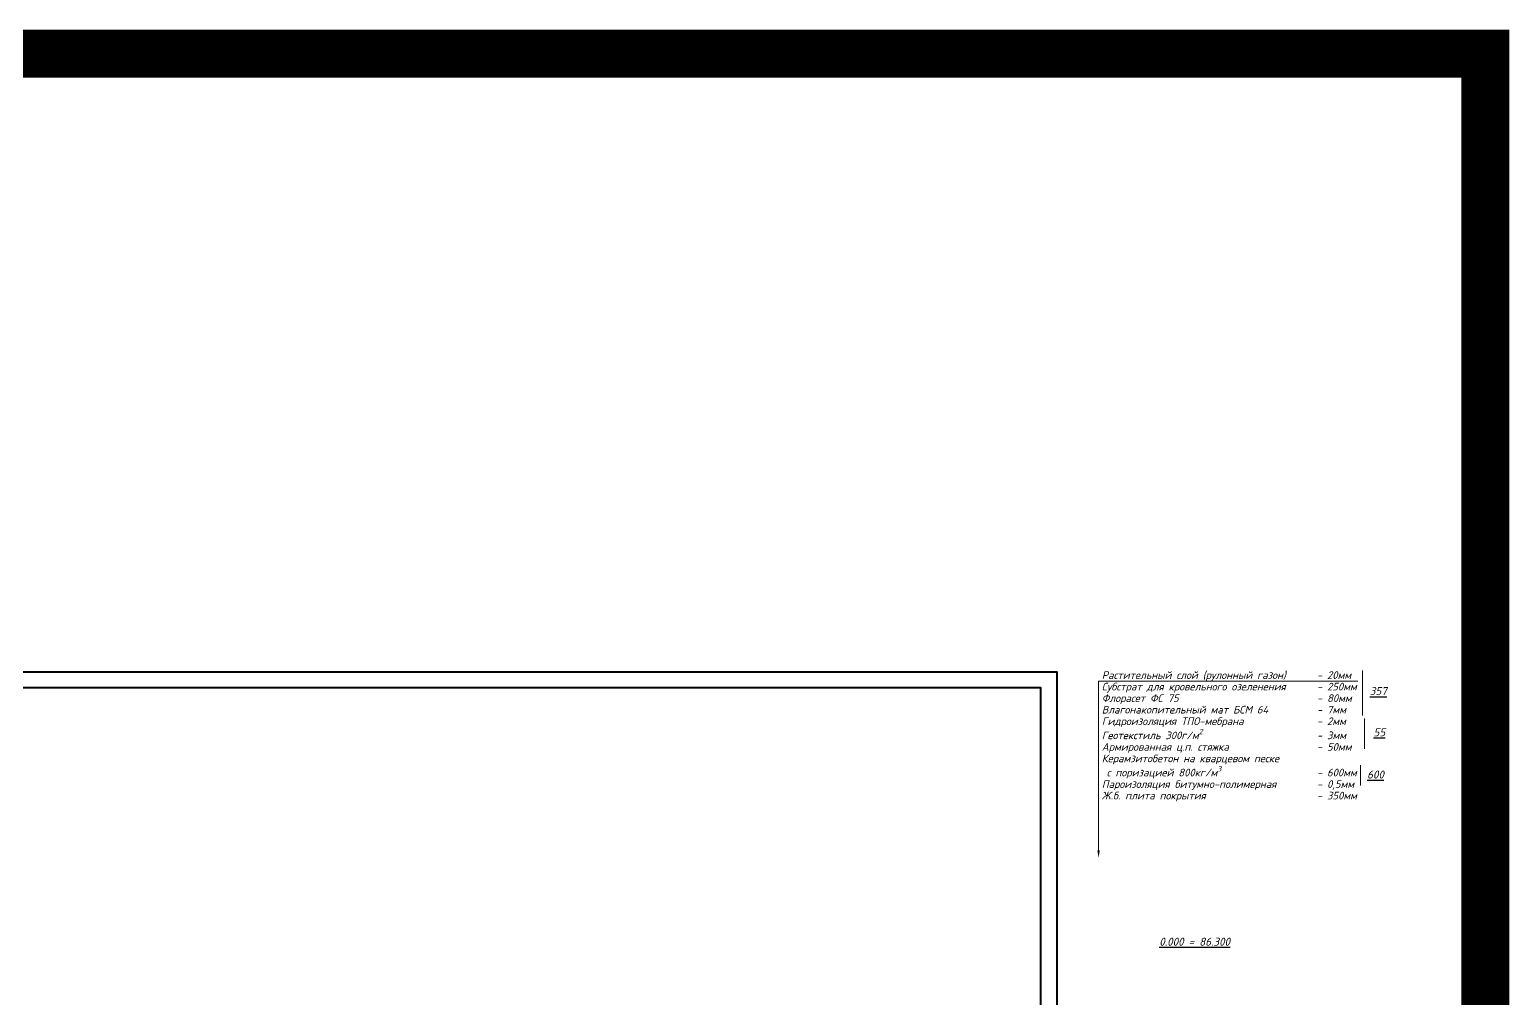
# Model space of a CAD drawing. Header units: millimetres. Extents: x -123149 to 90750, y -868758 to 226421.
# Drawn here: x 44530 to 90750, y 64947 to 95205 of the extents above; entities that cross this region are included whole.
import ezdxf
from ezdxf import colors
from ezdxf.entities.mleader import LeaderData, LeaderLine
from ezdxf.enums import TextEntityAlignment as Align
from ezdxf.math import Vec2, Vec3

# ---------------------------------------------------------------- set-up
doc = ezdxf.new("R2010")
doc.units = ezdxf.units.MM
doc.layers.get('0').update_dxf_attribs({"lineweight": 5})
doc.layers.add('#Dimensions', color=7, linetype='Continuous', lineweight=9)
doc.layers.add('k_ Рамка', color=7, linetype='Continuous', lineweight=40)
doc.layers.add('k_ Позиции', color=1, linetype='Continuous')
doc.layers.add('NoPrint', color=18, linetype='Continuous', plot=False)
doc.styles.add('STEP PR', font='isocpeui.ttf')

# ---------------------------------------------------------------- blocks, each defined once
blk = doc.blocks.new('*U2792')
for points in [[(841, -420), (0, -420), (0, 0), (841, 0)], [(20, -415), (836, -415), (836, -5), (20, -5)]]:
    blk.add_lwpolyline(points, close=True)
at = {"style": 'STEP PR'}
blk.add_attdef('N.ЛИСТА', text='', height=3.5, dxfattribs=at).set_placement((808.5, -395), align=Align.MIDDLE_CENTER)
for tag, p in [('НАИМ.', (750, -403.77)), ('НАИМЕНОВАН.', (750, -408.77)), ('НАИМЕНОВАНИЕ', (750, -413.77))]:
    blk.add_attdef(tag, text='', height=3, dxfattribs=at).set_placement(p, align=Align.CENTER)
blk.add_attdef('ФОРМАТ', (795.85, -418.92), '', height=3, dxfattribs=at)

msp = doc.modelspace()

# ---------------------------------------------------------------- linework, layer by layer
at = {"color": 6}
for points in [[(86161.64648, 75187.58136), (86161.64648, 73778.36235)], [(86222.96641, 73686.04635), (86222.96641, 72740.3306)], [(86103.32851, 72229.42183), (86103.32851, 71599.10869)]]:
    msp.add_lwpolyline(points, dxfattribs=at)
at = {"layer": 'NoPrint', "color": 3, "const_width": 1500}
msp.add_lwpolyline([(-8968.89107, 94455.30306), (90000, 94455.30306), (90000, 30000), (-8968.89107, 30000)], close=True, dxfattribs=at)

# ---------------------------------------------------------------- block references
at = {"layer": 'k_ Рамка', "xscale": 100, "yscale": 100, "zscale": 100}
msp.add_blockref('*U2792', (-7485.74827, 75150.4962), dxfattribs=at)

# ---------------------------------------------------------------- texts
at = {"layer": 'k_ Позиции', "linetype": 'ByBlock', "char_height": 250, "attachment_point": 5, "style": 'STEP PR'}
for s, insert, width in [('{\\fISOCPEUR|b1|i1|c204|p34;\\L357}', (86654.1171, 74545.76532), 882.0297719), ('{\\fISOCPEUR|b1|i1|c204|p34;\\L55}', (86686.86286, 73258.52888), 882.0297719), ('{\\fISOCPEUR|b1|i1|c204|p34;\\L600}', (86566.80247, 71938.566), 882.0297719), ('{\\fISOCPEUR|b1|i1|c204|p34;\\L0.000 = 86.300}', (80918.61384, 66718.00257), 3475.6381401)]:
    msp.add_mtext(s, dxfattribs=dict(at, insert=insert, width=width))

# ---------------------------------------------------------------- leaders
at = {"layer": '#Dimensions', "lineweight": 13}
ml = msp.add_multileader_mtext('Standard', dxfattribs=at)
ml.set_content('\\A1;\\pxsm0.9,t28;Растительный слой (рулонный газон)  ^I- 20мм\\PСубстрат для кровельного озеленения  ^I- 250мм\\PФлорасет ФС 75  ^I- 80мм\\PВлагонакопительный мат БСМ 64  ^I- 7мм\\PГидроизоляция ТПО-мебрана  ^I- 2мм\\PГеотекстиль 300г/м{\\H0.7x;\\S2^ ;} ^I- 3мм\\PАрмированная ц.п. стяжка ^I- 50мм\\P\\ptr33;Керамзитобетон на кварцевом песке\\P\\pt28,r33; с поризацией 800кг/м{\\H0.7x;\\S3^ ;} ^I- 600мм\\P\\pt28;Пароизоляция битумно-полимерная^I- 0,5мм\\PЖ.б. плита покрытия^I- 350мм^I', color=256, style='STEP PR')
ml.set_leader_properties(color=256, linetype='ByLayer', lineweight=-1)
ml.build(insert=Vec2(0, 0))
ml.multileader.update_dxf_attribs({"text_left_attachment_type": 6, "text_right_attachment_type": 6, "dogleg_length": 0, "arrow_head_size": 240})
ctx = ml.context
ctx.base_point, ctx.char_height, ctx.arrow_head_size, ctx.landing_gap_size, ctx.plane_origin = Vec3(77918.66949, 74852.88701), 240, 240, 100, Vec3(76690.59643, 69573.56145)
ctx.left_attachment, ctx.right_attachment = 6, 6
notes = []
notes.append((ctx, [(1, (1, 1, 0), (77918.66949, 74852.88701), (1, 0), 0, [(1, [(77918.79955, 69336.51498)], 0, [])])]))
ctx.mtext.insert, ctx.mtext.width, ctx.mtext.defined_height, ctx.mtext.flow_direction = Vec3(78018.66949, 75164.88701), 8754.1571648, 931.20054, 5
for ctx, leaders in notes:
    for number, flags, end, landing, length, lines in leaders:
        leader = LeaderData()
        leader.index, (leader.has_last_leader_line, leader.has_dogleg_vector, leader.attachment_direction) = number, flags
        leader.last_leader_point, leader.dogleg_vector, leader.dogleg_length = Vec3(end), Vec3(landing), length
        for number, points, colour, breaks in lines:
            line = LeaderLine()
            line.index, line.vertices, line.color, line.breaks = number, Vec3.list(points), colors.encode_raw_color(colour), breaks
            leader.lines.append(line)
        ctx.leaders.append(leader)

doc.saveas('drawing.dxf')
